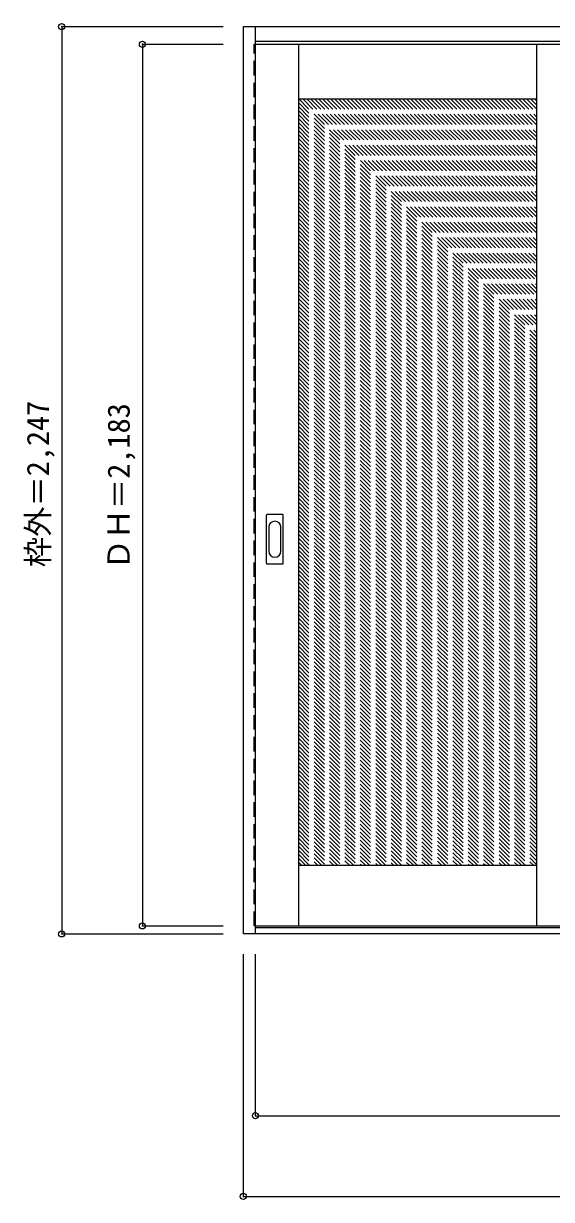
# Model space of a CAD drawing. Units: millimetres, scale not verified. Extents: x -2141 to 1645, y -1743 to 1169.
# Drawn here: x -2141 to -833, y -1743 to 1169 of the extents above; entities that cross this region are included whole.
import ezdxf
from ezdxf.enums import TextEntityAlignment as Align

# ---------------------------------------------------------------- set-up
doc = ezdxf.new("R2010")
doc.units = ezdxf.units.MM
doc.header["$LTSCALE"] = 30
doc.header["$PDMODE"] = 32
doc.header["$PDSIZE"] = 15
doc.linetypes.add('DASHED1', pattern=[1.8, 1.2, -0.6])
doc.layers.add('0-0', color=4, linetype='DASHED1')
doc.layers.add('0-1_寸法', color=7, linetype='Continuous')
doc.styles.add('ＭＳ ゴシック', font='')
doc.styles.get('ＭＳ ゴシック').set_extended_font_data('MS Gothic')

msp = doc.modelspace()

# ---------------------------------------------------------------- linework, layer by layer
at = {"layer": '0-0', "color": 3, "linetype": 'Continuous'}
for p, q in [((-1596.64, 1161.33), (1637.36, 1161.33)), ((-1596.64, -1085.67), (-1596.64, 1161.33)), ((-1566.64, -1085.67), (-1566.64, 1161.33)), ((-1566.64, 1125.33), (1607.36, 1125.33)), ((-1566.64, 1117.33), (20.36, 1117.33)), ((-1459.64, -1065.67), (-1459.64, 1117.33)), ((-869.64, -1065.67), (-869.64, 1117.33)), ((-1459.64, 982.33), (-869.64, 982.33)), ((-1539.64, -167.67), (-1539.64, -48.67)), ((-1499.14, -47.17), (-1538.14, -47.17)), ((-1497.64, -167.67), (-1497.64, -48.67)), ((-1538.14, -169.17), (-1499.14, -169.17)), ((-1459.64, -915.67), (-869.64, -915.67)), ((-1566.64, -1065.67), (20.36, -1065.67)), ((1607.36, -1070.67), (-1566.64, -1070.67)), ((1637.36, -1085.67), (-1596.64, -1085.67))]:
    msp.add_line(p, q, dxfattribs=at)
at = {"layer": '0-0'}
for p, q in [((-1459.64, 972.45), (-869.64, 382.45)), ((-1459.64, 962.55), (-869.64, 372.55)), ((-1459.62, 982.33), (-869.64, 392.35)), ((-1449.72, 982.33), (-869.64, 402.25)), ((-1439.82, 982.33), (-869.64, 412.15)), ((-1429.92, 982.33), (-869.64, 422.05)), ((-1420.03, 982.33), (-869.64, 431.95)), ((-1410.13, 982.33), (-869.64, 441.85)), ((-1400.23, 982.33), (-869.64, 451.75)), ((-1390.33, 982.33), (-869.64, 461.65)), ((-1380.43, 982.33), (-869.64, 471.55)), ((-1370.53, 982.33), (-869.64, 481.45)), ((-1360.63, 982.33), (-869.64, 491.35)), ((-1350.73, 982.33), (-869.64, 501.25)), ((-1340.83, 982.33), (-869.64, 511.15)), ((-1330.93, 982.33), (-869.64, 521.05)), ((-1321.03, 982.33), (-869.64, 530.95)), ((-1311.13, 982.33), (-869.64, 540.85)), ((-1301.23, 982.33), (-869.64, 550.75)), ((-1291.33, 982.33), (-869.64, 560.65)), ((-1281.43, 982.33), (-869.64, 570.54)), ((-1271.53, 982.33), (-869.64, 580.44)), ((-1261.63, 982.33), (-869.64, 590.34)), ((-1251.73, 982.33), (-869.64, 600.24)), ((-1241.83, 982.33), (-869.64, 610.14)), ((-1231.93, 982.33), (-869.64, 620.04)), ((-1222.04, 982.33), (-869.64, 629.94)), ((-1212.14, 982.33), (-869.64, 639.84)), ((-1202.24, 982.33), (-869.64, 649.74)), ((-1192.34, 982.33), (-869.64, 659.64)), ((-1182.44, 982.33), (-869.64, 669.54)), ((-1172.54, 982.33), (-869.64, 679.44)), ((-1162.64, 982.33), (-869.64, 689.34)), ((-1152.74, 982.33), (-869.64, 699.24)), ((-1142.84, 982.33), (-869.64, 709.14)), ((-1132.94, 982.33), (-869.64, 719.04)), ((-1123.04, 982.33), (-869.64, 728.94)), ((-1113.14, 982.33), (-869.64, 738.84)), ((-1103.24, 982.33), (-869.64, 748.74)), ((-1093.34, 982.33), (-869.64, 758.64)), ((-1083.44, 982.33), (-869.64, 768.53)), ((-1073.54, 982.33), (-869.64, 778.43)), ((-1063.64, 982.33), (-869.64, 788.33)), ((-1053.74, 982.33), (-869.64, 798.23)), ((-1043.84, 982.33), (-869.64, 808.13)), ((-1033.94, 982.33), (-869.64, 818.03)), ((-1024.05, 982.33), (-869.64, 827.93)), ((-1014.15, 982.33), (-869.64, 837.83)), ((-1004.25, 982.33), (-869.64, 847.73)), ((-994.35, 982.33), (-869.64, 857.63)), ((-984.45, 982.33), (-869.64, 867.53)), ((-974.55, 982.33), (-869.64, 877.43)), ((-964.65, 982.33), (-869.64, 887.33)), ((-954.75, 982.33), (-869.64, 897.23)), ((-944.85, 982.33), (-869.64, 907.13)), ((-934.95, 982.33), (-869.64, 917.03)), ((-925.05, 982.33), (-869.64, 926.93)), ((-915.15, 982.33), (-869.64, 936.83)), ((-905.25, 982.33), (-869.64, 946.73)), ((-895.35, 982.33), (-869.64, 956.63)), ((-885.45, 982.33), (-869.64, 966.52)), ((-875.55, 982.33), (-869.64, 976.42)), ((-1459.64, 952.66), (-869.64, 362.66)), ((-1459.64, 942.76), (-869.64, 352.76)), ((-1459.64, 932.86), (-869.64, 342.86)), ((-1459.64, 922.96), (-869.64, 332.96)), ((-1459.64, 913.06), (-869.64, 323.06)), ((-1459.64, 903.16), (-869.64, 313.16)), ((-1459.64, 893.26), (-869.64, 303.26)), ((-1459.64, 883.36), (-869.64, 293.36)), ((-1459.64, 873.46), (-869.64, 283.46)), ((-1459.64, 863.56), (-869.64, 273.56)), ((-1459.64, 853.66), (-869.64, 263.66)), ((-1459.64, 843.76), (-869.64, 253.76)), ((-1459.64, 833.86), (-869.64, 243.86)), ((-1459.64, 823.96), (-869.64, 233.96)), ((-1459.64, 814.06), (-869.64, 224.06)), ((-1459.64, 804.16), (-869.64, 214.16)), ((-1459.64, 794.26), (-869.64, 204.26)), ((-1459.64, 784.36), (-869.64, 194.36)), ((-1459.64, 774.46), (-869.64, 184.46)), ((-1459.64, 764.57), (-869.64, 174.57)), ((-1459.64, 754.67), (-869.64, 164.67)), ((-1459.64, 744.77), (-869.64, 154.77)), ((-1459.64, 734.87), (-869.64, 144.87)), ((-1459.64, 724.97), (-869.64, 134.97)), ((-1459.64, 715.07), (-869.64, 125.07)), ((-1459.64, 705.17), (-869.64, 115.17)), ((-1459.64, 695.27), (-869.64, 105.27)), ((-1459.64, 685.37), (-869.64, 95.37)), ((-1459.64, 675.47), (-869.64, 85.47)), ((-1459.64, 665.57), (-869.64, 75.57)), ((-1459.64, 655.67), (-869.64, 65.67)), ((-1459.64, 645.77), (-869.64, 55.77)), ((-1459.64, 635.87), (-869.64, 45.87)), ((-1459.64, 625.97), (-869.64, 35.97)), ((-1459.64, 616.07), (-869.64, 26.07)), ((-1459.64, 606.17), (-869.64, 16.17)), ((-1459.64, 596.27), (-869.64, 6.27)), ((-1459.64, 586.37), (-869.64, -3.63)), ((-1459.64, 576.47), (-869.64, -13.53)), ((-1459.64, 566.58), (-869.64, -23.42)), ((-1459.64, 556.68), (-869.64, -33.32)), ((-1459.64, 546.78), (-869.64, -43.22)), ((-1459.64, 536.88), (-869.64, -53.12)), ((-1459.64, 526.98), (-869.64, -63.02)), ((-1459.64, 517.08), (-869.64, -72.92)), ((-1459.64, 507.18), (-869.64, -82.82)), ((-1459.64, 497.28), (-869.64, -92.72)), ((-1459.64, 487.38), (-869.64, -102.62)), ((-1459.64, 477.48), (-869.64, -112.52)), ((-1459.64, 467.58), (-869.64, -122.42)), ((-1459.64, 457.68), (-869.64, -132.32)), ((-1459.64, 447.78), (-869.64, -142.22)), ((-1459.64, 437.88), (-869.64, -152.12)), ((-1459.64, 427.98), (-869.64, -162.02)), ((-1459.64, 418.08), (-869.64, -171.92)), ((-1459.64, 408.18), (-869.64, -181.82)), ((-1459.64, 398.28), (-869.64, -191.72)), ((-1459.64, 388.38), (-869.64, -201.62)), ((-1459.64, 378.48), (-869.64, -211.52)), ((-1459.64, 368.59), (-869.64, -221.41)), ((-1459.64, 358.69), (-869.64, -231.31)), ((-1459.64, 348.79), (-869.64, -241.21)), ((-1459.64, 338.89), (-869.64, -251.11)), ((-1459.64, 328.99), (-869.64, -261.01)), ((-1459.64, 319.09), (-869.64, -270.91)), ((-1459.64, 309.19), (-869.64, -280.81)), ((-1459.64, 299.29), (-869.64, -290.71)), ((-1459.64, 289.39), (-869.64, -300.61)), ((-1459.64, 279.49), (-869.64, -310.51)), ((-1459.64, 269.59), (-869.64, -320.41)), ((-1459.64, 259.69), (-869.64, -330.31)), ((-1459.64, 249.79), (-869.64, -340.21)), ((-1459.64, 239.89), (-869.64, -350.11)), ((-1459.64, 229.99), (-869.64, -360.01)), ((-1459.64, 220.09), (-869.64, -369.91)), ((-1459.64, 210.19), (-869.64, -379.81)), ((-1459.64, 200.29), (-869.64, -389.71)), ((-1459.64, 190.39), (-869.64, -399.61)), ((-1459.64, 180.49), (-869.64, -409.51)), ((-1459.64, 170.6), (-869.64, -419.4)), ((-1459.64, 160.7), (-869.64, -429.3)), ((-1459.64, 150.8), (-869.64, -439.2)), ((-1459.64, 140.9), (-869.64, -449.1)), ((-1459.64, 131), (-869.64, -459)), ((-1459.64, 121.1), (-869.64, -468.9)), ((-1459.64, 111.2), (-869.64, -478.8)), ((-1459.64, 101.3), (-869.64, -488.7)), ((-1459.64, 91.4), (-869.64, -498.6)), ((-1459.64, 81.5), (-869.64, -508.5)), ((-1459.64, 71.6), (-869.64, -518.4)), ((-1459.64, 61.7), (-869.64, -528.3)), ((-1459.64, 51.8), (-869.64, -538.2)), ((-1459.64, 41.9), (-869.64, -548.1)), ((-1459.64, 32), (-869.64, -558)), ((-1459.64, 22.1), (-869.64, -567.9)), ((-1459.64, 12.2), (-869.64, -577.8)), ((-1459.64, 2.3), (-869.64, -587.7)), ((-1459.64, -7.6), (-869.64, -597.6)), ((-1459.64, -17.5), (-869.64, -607.5)), ((-1459.64, -27.39), (-869.64, -617.39)), ((-1459.64, -37.29), (-869.64, -627.29)), ((-1459.64, -47.19), (-869.64, -637.19)), ((-1459.64, -57.09), (-869.64, -647.09)), ((-1459.64, -66.99), (-869.64, -656.99)), ((-1459.64, -76.89), (-869.64, -666.89)), ((-1459.64, -86.79), (-869.64, -676.79)), ((-1459.64, -96.69), (-869.64, -686.69)), ((-1459.64, -106.59), (-869.64, -696.59)), ((-1459.64, -116.49), (-869.64, -706.49)), ((-1459.64, -126.39), (-869.64, -716.39)), ((-1459.64, -136.29), (-869.64, -726.29)), ((-1459.64, -146.19), (-869.64, -736.19)), ((-1459.64, -156.09), (-869.64, -746.09)), ((-1459.64, -165.99), (-869.64, -755.99)), ((-1459.64, -175.89), (-869.64, -765.89)), ((-1459.64, -185.79), (-869.64, -775.79)), ((-1459.64, -195.69), (-869.64, -785.69)), ((-1459.64, -205.59), (-869.64, -795.59)), ((-1459.64, -215.48), (-869.64, -805.48)), ((-1459.64, -225.38), (-869.64, -815.38)), ((-1459.64, -235.28), (-869.64, -825.28)), ((-1459.64, -245.18), (-869.64, -835.18)), ((-1459.64, -255.08), (-869.64, -845.08)), ((-1459.64, -264.98), (-869.64, -854.98)), ((-1459.64, -274.88), (-869.64, -864.88)), ((-1459.64, -284.78), (-869.64, -874.78)), ((-1459.64, -294.68), (-869.64, -884.68)), ((-1459.64, -304.58), (-869.64, -894.58)), ((-1459.64, -314.48), (-869.64, -904.48)), ((-1459.64, -324.38), (-869.64, -914.38)), ((-1459.64, -334.28), (-878.26, -915.67)), ((-1459.64, -344.18), (-888.16, -915.67)), ((-1459.64, -354.08), (-898.05, -915.67)), ((-1459.64, -363.98), (-907.95, -915.67)), ((-1459.64, -373.88), (-917.85, -915.67)), ((-1459.64, -383.78), (-927.75, -915.67)), ((-1459.64, -393.68), (-937.65, -915.67)), ((-1459.64, -403.58), (-947.55, -915.67)), ((-1459.64, -413.47), (-957.45, -915.67)), ((-1459.64, -423.37), (-967.35, -915.67)), ((-1459.64, -433.27), (-977.25, -915.67)), ((-1459.64, -443.17), (-987.15, -915.67)), ((-1459.64, -453.07), (-997.05, -915.67)), ((-1459.64, -462.97), (-1006.95, -915.67)), ((-1459.64, -472.87), (-1016.85, -915.67)), ((-1459.64, -482.77), (-1026.75, -915.67)), ((-1459.64, -492.67), (-1036.65, -915.67)), ((-1459.64, -502.57), (-1046.55, -915.67)), ((-1459.64, -512.47), (-1056.45, -915.67)), ((-1459.64, -522.37), (-1066.35, -915.67)), ((-1459.64, -532.27), (-1076.25, -915.67)), ((-1459.64, -542.17), (-1086.15, -915.67)), ((-1459.64, -552.07), (-1096.04, -915.67)), ((-1459.64, -561.97), (-1105.94, -915.67)), ((-1459.64, -571.87), (-1115.84, -915.67)), ((-1459.64, -581.77), (-1125.74, -915.67)), ((-1459.64, -591.67), (-1135.64, -915.67)), ((-1459.64, -601.57), (-1145.54, -915.67)), ((-1459.64, -611.46), (-1155.44, -915.67)), ((-1459.64, -621.36), (-1165.34, -915.67)), ((-1459.64, -631.26), (-1175.24, -915.67)), ((-1459.64, -641.16), (-1185.14, -915.67)), ((-1459.64, -651.06), (-1195.04, -915.67)), ((-1459.64, -660.96), (-1204.94, -915.67)), ((-1459.64, -670.86), (-1214.84, -915.67)), ((-1459.64, -680.76), (-1224.74, -915.67)), ((-1459.64, -690.66), (-1234.64, -915.67)), ((-1459.64, -700.56), (-1244.54, -915.67)), ((-1459.64, -710.46), (-1254.44, -915.67)), ((-1459.64, -720.36), (-1264.34, -915.67)), ((-1459.64, -730.26), (-1274.24, -915.67)), ((-1459.64, -740.16), (-1284.14, -915.67)), ((-1459.64, -750.06), (-1294.03, -915.67)), ((-1459.64, -759.96), (-1303.93, -915.67)), ((-1459.64, -769.86), (-1313.83, -915.67)), ((-1459.64, -779.76), (-1323.73, -915.67)), ((-1459.64, -789.66), (-1333.63, -915.67)), ((-1459.64, -799.56), (-1343.53, -915.67)), ((-1459.64, -809.45), (-1353.43, -915.67)), ((-1459.64, -819.35), (-1363.33, -915.67)), ((-1459.64, -829.25), (-1373.23, -915.67)), ((-1459.64, -839.15), (-1383.13, -915.67)), ((-1459.64, -849.05), (-1393.03, -915.67)), ((-1459.64, -858.95), (-1402.93, -915.67)), ((-1459.64, -868.85), (-1412.83, -915.67)), ((-1459.64, -878.75), (-1422.73, -915.67)), ((-1459.64, -888.65), (-1432.63, -915.67)), ((-1459.64, -898.55), (-1442.53, -915.67)), ((-1459.64, -908.45), (-1452.43, -915.67)), ((-1566.64, -1065.67), (-1569.64, -1065.67))]:
    msp.add_line(p, q, dxfattribs=at)
at = {"layer": '0-0', "color": 7, "linetype": 'Continuous'}
for p, q in [((-1533.64, -78.57), (-1533.64, -137.77)), ((-1503.64, -137.77), (-1503.64, -78.57))]:
    msp.add_line(p, q, dxfattribs=at)
at = {"layer": '0-0'}
msp.add_lwpolyline([(-1569.64, -1065.67), (-1569.64, 1117.33), (-1566.64, 1117.33)], dxfattribs=at)
at = {"layer": '0-0', "color": 3, "linetype": 'Continuous'}
for centre, start, end in [((-1538.14, -48.67), 90, 180), ((-1499.14, -48.67), 0, 90), ((-1538.14, -167.67), 180, 270), ((-1499.14, -167.67), 270, 0)]:
    msp.add_arc(centre, 1.5, start, end, dxfattribs=at)
at = {"layer": '0-0', "color": 7, "linetype": 'Continuous'}
for centre, start, end in [((-1518.64, -78.57), 0, 180), ((-1518.64, -137.77), 180, 0)]:
    msp.add_arc(centre, 15, start, end, dxfattribs=at)
at = {"layer": '0-1_寸法', "color": 4}
for p, q in [((-2046.64, 1161.33), (-1646.64, 1161.33)), ((-2046.64, 1161.33), (-2046.64, -1085.67)), ((-1846.64, 1117.33), (-1646.64, 1117.33)), ((-1846.64, 1117.33), (-1846.64, -1065.67)), ((-1846.64, -1065.67), (-1646.64, -1065.67)), ((-2046.64, -1085.67), (-1646.64, -1085.67)), ((-1596.64, -1735.67), (-1596.64, -1135.67)), ((-1566.64, -1535.67), (-1566.64, -1135.67))]:
    msp.add_line(p, q, dxfattribs=at)
for points in [[(-1596.64, -1735.67), (1637.36, -1735.67), (1637.36, -1135.67)], [(-1566.64, -1535.67), (1607.36, -1535.67), (1607.36, -1135.67)]]:
    msp.add_lwpolyline(points, dxfattribs=at)
at = {"layer": '0-1_寸法'}
for p in [(-2046.64, 1161.33), (-1846.64, 1117.33), (-1846.64, -1065.67), (-2046.64, -1085.67), (-1566.64, -1535.67), (-1596.64, -1735.67)]:
    msp.add_point(p, dxfattribs=at)

# ---------------------------------------------------------------- texts
at = {"layer": '0-1_寸法', "style": 'ＭＳ ゴシック'}
for s, p in [('枠外＝2,247', (-2061.64, -177.42)), ('ＤＨ＝2,183', (-1861.64, -183.42))]:
    msp.add_text(s, height=54.99, rotation=90, dxfattribs=at).set_placement(p, align=Align.BOTTOM_LEFT)

doc.saveas('drawing.dxf')
